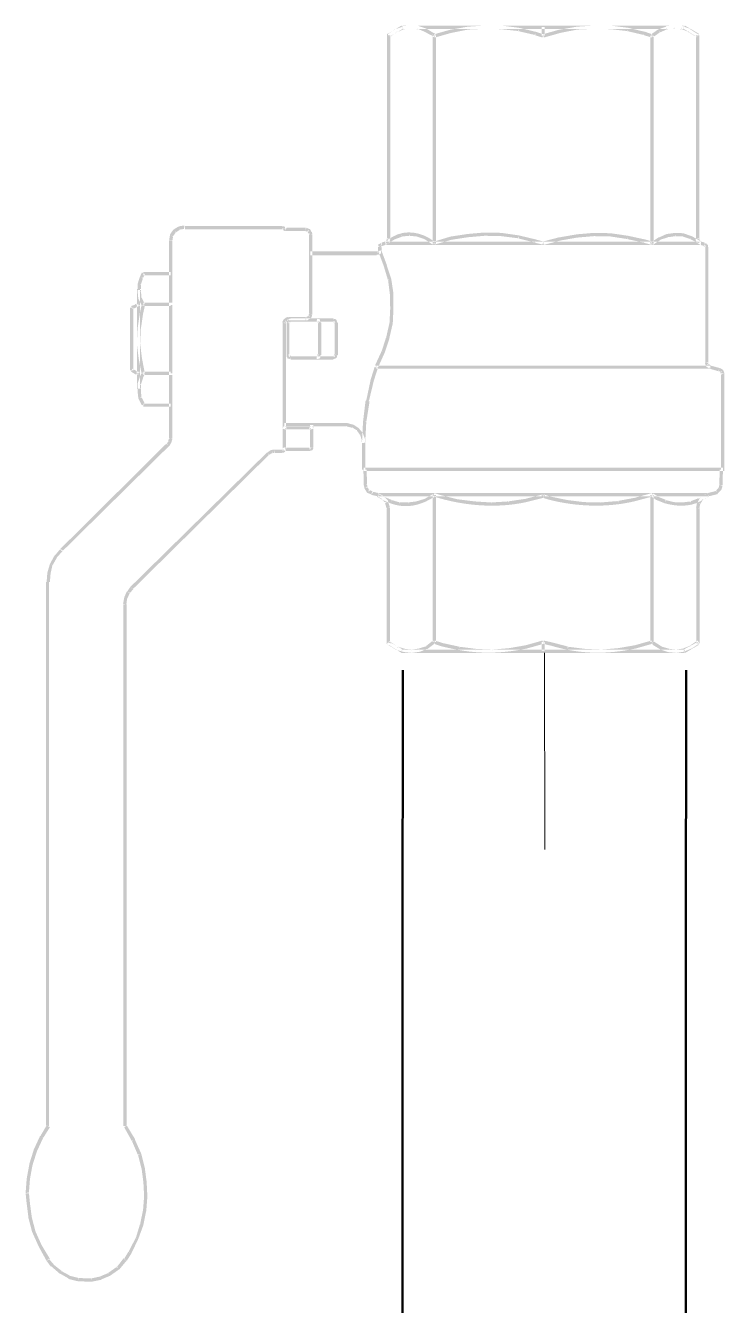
# Model space of a CAD drawing. Header units: millimetres. Extents: x -3929 to 624051, y 52832 to 514950.
# Drawn here: x 29198 to 29612, y 88922 to 89680 of the extents above; entities that cross this region are included whole.
import ezdxf

# ---------------------------------------------------------------- set-up
doc = ezdxf.new("R2010")
doc.units = ezdxf.units.MM
doc.linetypes.add('ACAD_ISO03W100', pattern=[30, 12, -18])
doc.layers.add('Отопление', color=30, linetype='Continuous')

msp = doc.modelspace()

# ---------------------------------------------------------------- hatches: boundary and pattern name
at = {"lineweight": 30}
h = msp.add_hatch(color=7, dxfattribs=at)
h.paths.add_polyline_path([(29609.769, 89473.696), (29609.769, 89431.237), (29611.699, 89431.237), (29611.699, 89473.696)])
h.paths.add_polyline_path([(29399.188, 89431.237), (29399.188, 89432.738), (29397.258, 89432.738), (29397.258, 89431.237), (29399.188, 89431.237), (29399.188, 89416.869), (29397.258, 89416.869), (29397.258, 89431.237)])
h.paths.add_polyline_path([(29504.264, 89308.362), (29504.264, 89310.292), (29450.868, 89310.292), (29450.868, 89308.362), (29504.264, 89308.362), (29504.264, 89310.292), (29558.088, 89310.292), (29558.088, 89308.362)])
h.paths.add_polyline_path([(29568.81, 89401.001), (29568.81, 89402.93), (29504.264, 89402.93), (29504.264, 89401.001), (29568.81, 89401.001), (29568.81, 89402.93), (29602.049, 89402.93), (29602.049, 89401.001)])
h.paths.add_polyline_path([(29609.983, 89416.011), (29609.983, 89417.941), (29504.264, 89417.941), (29504.264, 89416.011)])
h.paths.add_polyline_path([(29504.264, 89478.414), (29504.264, 89476.484), (29603.335, 89476.484), (29603.335, 89478.414), (29504.264, 89478.414), (29504.264, 89476.484), (29405.836, 89476.484), (29405.836, 89478.414)])
h.paths.add_polyline_path([(29568.81, 89551.752), (29568.81, 89549.822), (29597.76, 89549.822), (29597.76, 89551.752), (29568.81, 89551.752), (29568.81, 89549.822), (29504.264, 89549.822), (29504.264, 89551.752)])
h.paths.add_polyline_path([(29504.264, 89679.559), (29504.264, 89677.629), (29587.681, 89677.629), (29587.681, 89679.559), (29504.264, 89679.559), (29504.264, 89677.629), (29421.275, 89677.629), (29421.275, 89679.559)])
h.paths.add_polyline_path([(29569.883, 89314.795), (29569.883, 89401.858), (29567.953, 89401.858), (29567.953, 89314.795)])
h.paths.add_polyline_path([(29600.333, 89479.915), (29602.263, 89479.915), (29602.263, 89548.536), (29600.333, 89548.536)])
h.paths.add_polyline_path([(29594.972, 89673.555), (29594.972, 89553.253), (29596.902, 89553.253), (29596.902, 89673.555), (29594.972, 89673.555), (29594.972, 89673.769), (29596.902, 89673.769), (29596.902, 89673.555)])
h.paths.add_polyline_path([(29439.932, 89401.001), (29439.932, 89402.93), (29406.908, 89402.93), (29406.908, 89401.001), (29439.932, 89401.001), (29439.932, 89402.93), (29504.264, 89402.93), (29504.264, 89401.001)])
h.paths.add_polyline_path([(29505.336, 89401.001), (29505.336, 89401.858), (29503.62, 89401.858), (29503.62, 89401.001)])
h.paths.add_polyline_path([(29439.074, 89673.555), (29439.074, 89550.466), (29441.004, 89550.466), (29441.004, 89673.555)])
edge = h.paths.add_edge_path()
edge.add_line((29439.932, 89551.752), (29439.932, 89549.822))
edge.add_line((29439.932, 89549.822), (29504.264, 89549.822))
edge.add_line((29504.264, 89549.822), (29504.264, 89551.752))
edge.add_line((29504.264, 89551.752), (29439.932, 89551.752))
edge.add_line((29439.932, 89551.752), (29439.932, 89549.822))
edge.add_line((29439.932, 89549.822), (29410.982, 89549.822))
edge.add_line((29410.982, 89549.822), (29410.982, 89551.752))
edge.add_line((29410.982, 89551.752), (29439.932, 89551.752))
edge.add_line((29439.932, 89551.752), (29449.796, 89554.754))
edge = h.paths.add_edge_path()
edge.add_line((29413.77, 89314.795), (29413.77, 89394.138))
edge.add_line((29413.77, 89394.138), (29411.84, 89394.138))
edge.add_line((29411.84, 89394.138), (29411.84, 89314.795))
edge.add_line((29411.84, 89314.795), (29413.77, 89314.795))
edge.add_line((29413.77, 89314.795), (29413.77, 89314.152))
edge = h.paths.add_edge_path()
edge.add_line((29408.838, 89551.109), (29410.768, 89551.752))
h.paths.add_polyline_path([(29266.02, 89464.689), (29266.02, 89473.696), (29264.09, 89473.696), (29264.09, 89464.689), (29266.02, 89464.689), (29266.02, 89464.475), (29264.09, 89464.475), (29264.09, 89464.689)])
h.paths.add_polyline_path([(29284.033, 89453.967), (29284.033, 89455.897), (29267.95, 89455.897), (29267.95, 89453.967)])
h.paths.add_polyline_path([(29285.105, 89446.891), (29285.105, 89455.04), (29283.175, 89455.04), (29283.175, 89446.891), (29285.105, 89446.891), (29285.105, 89435.311), (29283.175, 89435.311), (29283.175, 89446.891)])
h.paths.add_polyline_path([(29212.196, 89028.303), (29212.196, 89350.393), (29210.266, 89350.393), (29210.266, 89028.303)])
h.paths.add_polyline_path([(29256.156, 89337.097), (29256.156, 89028.303), (29258.086, 89028.303), (29258.086, 89337.097)])
h.paths.add_polyline_path([(29350.295, 89431.451), (29350.295, 89428.663), (29352.225, 89428.663), (29352.225, 89431.451), (29350.295, 89431.451), (29350.295, 89440.672), (29352.225, 89440.672), (29352.225, 89442.602), (29366.593, 89442.602), (29366.593, 89440.672), (29352.225, 89440.672), (29352.225, 89431.451)])
edge = h.paths.add_edge_path()
edge.add_line((29283.175, 89430.808), (29219.915, 89368.406))
h.paths.add_polyline_path([(29260.016, 89512.724), (29260.016, 89475.626), (29261.946, 89475.626), (29261.946, 89512.724)])
edge = h.paths.add_edge_path()
edge.add_line((29342.361, 89425.661), (29261.731, 89346.104))
h.paths.add_polyline_path([(29345.363, 89428.663), (29345.363, 89426.733), (29350.081, 89426.733), (29350.081, 89428.663)])
h.paths.add_polyline_path([(29264.09, 89523.661), (29264.09, 89523.446), (29266.02, 89523.446), (29266.02, 89523.661)])
h.paths.add_polyline_path([(29283.175, 89541.245), (29283.175, 89533.096), (29285.105, 89533.096), (29285.105, 89541.245), (29283.175, 89541.245), (29285.105, 89541.245), (29285.105, 89552.396), (29283.175, 89552.396)])
h.paths.add_polyline_path([(29264.948, 89473.053), (29264.948, 89474.983), (29263.876, 89474.983), (29263.876, 89473.053)])
h.paths.add_polyline_path([(29263.876, 89515.083), (29263.876, 89513.153), (29264.948, 89513.153), (29264.948, 89515.083)])
edge = h.paths.add_edge_path()
edge.add_line((29261.517, 89476.484), (29264.519, 89474.768))
edge = h.paths.add_edge_path()
edge.add_line((29260.659, 89513.582), (29262.589, 89514.225))
h.paths.add_polyline_path([(29264.09, 89523.446), (29264.09, 89514.225), (29266.02, 89514.225), (29266.02, 89523.446)])
h.paths.add_polyline_path([(29351.368, 89444.318), (29351.368, 89442.388), (29387.608, 89442.388), (29387.608, 89444.318)])
h.paths.add_polyline_path([(29366.593, 89427.806), (29366.593, 89429.736), (29352.225, 89429.736), (29352.225, 89427.806)])
h.paths.add_polyline_path([(29267.95, 89531.809), (29284.033, 89531.809), (29284.033, 89533.739), (29267.95, 89533.739)])
h.paths.add_polyline_path([(29366.593, 89442.388), (29366.593, 89429.736), (29368.523, 89429.736), (29368.523, 89442.388), (29366.593, 89442.388), (29366.593, 89443.245), (29368.523, 89443.245), (29368.523, 89442.388)])
h.paths.add_polyline_path([(29364.02, 89505.219), (29364.02, 89507.149), (29353.941, 89507.149), (29353.941, 89505.219)])
h.paths.add_polyline_path([(29352.225, 89440.672), (29352.225, 89443.245), (29350.295, 89443.245), (29350.295, 89440.672)])
h.paths.add_polyline_path([(29350.295, 89503.718), (29350.295, 89443.245), (29352.225, 89443.245), (29352.225, 89503.718)])
h.paths.add_polyline_path([(29421.919, 89310.292), (29421.919, 89308.362), (29450.868, 89308.362), (29450.868, 89310.292)])
h.paths.add_polyline_path([(29439.074, 89401.858), (29439.074, 89314.795), (29441.004, 89314.795), (29441.004, 89401.858)])
edge = h.paths.add_edge_path()
edge.add_line((29398.33, 89407.648), (29398.116, 89416.869))
h.paths.add_polyline_path([(29595.187, 89394.138), (29595.187, 89314.795), (29597.117, 89314.795), (29597.117, 89394.138)])
edge = h.paths.add_edge_path()
edge.add_line((29596.473, 89313.08), (29588.539, 89308.362))
h.paths.add_polyline_path([(29595.187, 89314.795), (29595.187, 89313.938), (29597.117, 89313.938), (29597.117, 89314.795)])
h.paths.add_polyline_path([(29505.336, 89309.649), (29505.336, 89314.795), (29503.62, 89314.795), (29503.62, 89309.649)])
h.paths.add_polyline_path([(29503.62, 89678.701), (29503.62, 89673.555), (29505.336, 89673.555), (29505.336, 89678.701)])
h.paths.add_polyline_path([(29569.883, 89550.466), (29569.883, 89673.555), (29567.953, 89673.555), (29567.953, 89550.466)])
h.paths.add_polyline_path([(29412.054, 89673.555), (29412.054, 89553.253), (29413.984, 89553.253), (29413.984, 89673.555)])
h.paths.add_polyline_path([(29398.973, 89417.941), (29398.973, 89416.011), (29504.264, 89416.011), (29504.264, 89417.941), (29398.973, 89417.941), (29398.973, 89416.011), (29398.33, 89416.011), (29398.33, 89417.941)])
edge = h.paths.add_edge_path()
edge.add_line((29599.904, 89549.179), (29597.331, 89549.822))
edge = h.paths.add_edge_path()
edge.add_line((29588.324, 89679.559), (29596.473, 89674.841))
h.paths.add_polyline_path([(29406.05, 89543.604), (29406.05, 89545.962), (29366.807, 89545.962), (29366.807, 89543.604)])
h.paths.add_polyline_path([(29285.105, 89514.225), (29285.105, 89533.096), (29283.175, 89533.096), (29283.175, 89514.225)])
h.paths.add_polyline_path([(29266.02, 89473.696), (29266.02, 89514.225), (29264.09, 89514.225), (29264.09, 89473.696)])
edge = h.paths.add_edge_path()
edge.add_line((29267.95, 89515.512), (29285.105, 89515.512))
h.paths.add_polyline_path([(29285.105, 89455.04), (29285.105, 89473.696), (29283.175, 89473.696), (29283.175, 89455.04)])
h.paths.add_polyline_path([(29352.011, 89559.901), (29352.011, 89557.971), (29364.02, 89557.971), (29364.02, 89559.901)])
h.paths.add_polyline_path([(29350.081, 89559.043), (29350.081, 89560.973), (29292.611, 89560.973), (29292.611, 89559.043)])
h.paths.add_polyline_path([(29354.37, 89484.632), (29354.37, 89503.718), (29352.654, 89503.718), (29352.654, 89484.632)])
h.paths.add_polyline_path([(29355.013, 89483.775), (29355.013, 89481.845), (29373.455, 89481.845), (29373.455, 89483.775)])
h.paths.add_polyline_path([(29381.175, 89503.718), (29381.175, 89484.632), (29383.105, 89484.632), (29383.105, 89503.718)])
h.paths.add_polyline_path([(29373.455, 89504.361), (29373.455, 89506.291), (29355.013, 89506.291), (29355.013, 89504.361), (29373.455, 89504.361), (29373.455, 89506.291), (29374.742, 89506.291), (29374.742, 89504.361), (29380.317, 89504.361), (29380.317, 89506.291), (29374.742, 89506.291), (29374.742, 89504.361)])
h.paths.add_polyline_path([(29380.317, 89481.845), (29380.317, 89483.775), (29373.455, 89483.775), (29373.455, 89481.845)])
h.paths.add_polyline_path([(29373.241, 89484.632), (29373.241, 89503.718), (29371.311, 89503.718), (29371.311, 89484.632)])
h.paths.add_polyline_path([(29406.693, 89548.536), (29406.693, 89546.391), (29408.838, 89546.391), (29408.838, 89548.536)])
h.paths.add_polyline_path([(29367.88, 89508.864), (29367.88, 89556.041), (29365.95, 89556.041), (29365.95, 89508.864)])
edge = h.paths.add_edge_path()
edge.add_line((29608.696, 89407.648), (29608.911, 89416.869))
edge = h.paths.add_edge_path()
edge.add_line((29603.335, 89478.414), (29608.911, 89476.913))
edge = h.paths.add_edge_path()
edge.add_line((29421.704, 89677.843), (29413.555, 89672.911))
edge = h.paths.add_edge_path()
edge.add_line((29605.909, 89401.858), (29602.263, 89401.001))
h.paths.add_polyline_path([(29588.11, 89308.362), (29588.11, 89310.292), (29558.088, 89310.292), (29558.088, 89308.362)])
edge = h.paths.add_edge_path()
edge.add_line((29609.983, 89417.941), (29610.841, 89417.941))
edge = h.paths.add_edge_path()
edge.add_line((29210.695, 88948.531), (29205.977, 88957.108))
edge = h.paths.add_edge_path()
edge.add_line((29257.871, 88948.531), (29253.797, 88943.599))
edge = h.paths.add_edge_path()
edge.add_line((29258.086, 89028.732), (29263.018, 89020.583))
edge = h.paths.add_edge_path()
edge.add_line((29198.257, 88988.631), (29198.9, 88997.209))
h.paths.add_polyline_path([(29264.519, 89523.661), (29264.519, 89523.017), (29266.449, 89523.017), (29266.449, 89523.661)])
h.paths.add_polyline_path([(29264.519, 89464.689), (29264.519, 89464.475), (29266.449, 89464.475), (29266.449, 89464.689)])
edge = h.paths.add_edge_path()
edge.add_line((29504.693, 89400.143), (29504.049, 89402.073))
edge.add_line((29504.049, 89402.073), (29493.971, 89399.499))
edge.add_line((29493.971, 89399.499), (29494.185, 89398.427))
edge.add_line((29494.185, 89398.427), (29493.971, 89399.499))
edge.add_line((29493.971, 89399.499), (29483.677, 89397.998))
edge.add_line((29483.677, 89397.998), (29484.106, 89397.141))
edge.add_line((29484.106, 89397.141), (29484.106, 89397.998))
edge.add_line((29484.106, 89397.998), (29473.599, 89397.355))
edge.add_line((29473.599, 89397.355), (29473.813, 89396.497))
edge.add_line((29473.813, 89396.497), (29473.813, 89397.355))
edge.add_line((29473.813, 89397.355), (29463.734, 89397.998))
edge.add_line((29463.734, 89397.998), (29463.52, 89397.141))
edge.add_line((29463.52, 89397.141), (29463.734, 89397.998))
edge.add_line((29463.734, 89397.998), (29453.656, 89399.285))
edge.add_line((29453.656, 89399.285), (29453.227, 89398.213))
edge.add_line((29453.227, 89398.213), (29453.656, 89399.285))
edge.add_line((29453.656, 89399.285), (29443.363, 89401.858))
edge.add_line((29443.363, 89401.858), (29443.148, 89400.786))
edge.add_line((29443.148, 89400.786), (29443.363, 89401.858))
edge.add_line((29443.363, 89401.858), (29440.146, 89402.93))
edge.add_line((29440.146, 89402.93), (29439.503, 89401.001))
edge.add_line((29439.503, 89401.001), (29442.934, 89399.928))
edge.add_spline(control_points=[(29442.934, 89399.928), (29459.231, 89395.211), (29477.888, 89393.924), (29494.399, 89397.569)], knot_values=[0, 0, 0, 0, 1, 1, 1, 1], degree=3, periodic=0)
edge.add_line((29494.399, 89397.569), (29504.693, 89400.143))
edge = h.paths.add_edge_path()
edge.add_line((29569.454, 89401.001), (29568.81, 89402.93))
edge.add_line((29568.81, 89402.93), (29558.732, 89400.143))
edge.add_line((29558.732, 89400.143), (29558.946, 89399.071))
edge.add_line((29558.946, 89399.071), (29558.732, 89400.143))
edge.add_line((29558.732, 89400.143), (29548.439, 89398.213))
edge.add_line((29548.439, 89398.213), (29548.867, 89397.355))
edge.add_line((29548.867, 89397.355), (29548.867, 89398.213))
edge.add_line((29548.867, 89398.213), (29538.36, 89397.355))
edge.add_line((29538.36, 89397.355), (29538.574, 89396.497))
edge.add_line((29538.574, 89396.497), (29538.574, 89397.355))
edge.add_line((29538.574, 89397.355), (29528.496, 89397.569))
edge.add_line((29528.496, 89397.569), (29528.281, 89396.926))
edge.add_line((29528.281, 89396.926), (29528.496, 89397.569))
edge.add_line((29528.496, 89397.569), (29518.417, 89398.856))
edge.add_line((29518.417, 89398.856), (29517.988, 89397.569))
edge.add_line((29517.988, 89397.569), (29518.417, 89398.856))
edge.add_line((29518.417, 89398.856), (29508.124, 89401.001))
edge.add_line((29508.124, 89401.001), (29507.909, 89400.143))
edge.add_line((29507.909, 89400.143), (29508.124, 89401.001))
edge.add_line((29508.124, 89401.001), (29504.907, 89402.073))
edge.add_line((29504.907, 89402.073), (29504.264, 89400.143))
edge.add_line((29504.264, 89400.143), (29507.695, 89399.071))
edge.add_spline(control_points=[(29507.695, 89399.071), (29524.207, 89394.782), (29542.649, 89394.138), (29559.161, 89398.213)], knot_values=[0, 0, 0, 0, 1, 1, 1, 1], degree=3, periodic=0)
edge.add_line((29559.161, 89398.213), (29569.454, 89401.001))
edge = h.paths.add_edge_path()
edge.add_line((29602.692, 89401.001), (29601.405, 89402.716))
edge.add_line((29601.405, 89402.716), (29596.473, 89399.499))
edge.add_line((29596.473, 89399.499), (29596.902, 89398.856))
edge.add_line((29596.902, 89398.856), (29596.473, 89399.928))
edge.add_line((29596.473, 89399.928), (29591.541, 89397.998))
edge.add_line((29591.541, 89397.998), (29591.97, 89397.141))
edge.add_line((29591.97, 89397.141), (29591.97, 89397.998))
edge.add_line((29591.97, 89397.998), (29586.609, 89397.355))
edge.add_line((29586.609, 89397.355), (29586.609, 89396.497))
edge.add_line((29586.609, 89396.497), (29586.609, 89397.355))
edge.add_line((29586.609, 89397.355), (29581.677, 89397.569))
edge.add_line((29581.677, 89397.569), (29581.677, 89396.926))
edge.add_line((29581.677, 89396.926), (29581.677, 89397.569))
edge.add_line((29581.677, 89397.569), (29576.745, 89398.856))
edge.add_line((29576.745, 89398.856), (29576.53, 89397.569))
edge.add_line((29576.53, 89397.569), (29577.174, 89398.856))
edge.add_line((29577.174, 89398.856), (29571.813, 89401.001))
edge.add_line((29571.813, 89401.001), (29571.598, 89400.143))
edge.add_line((29571.598, 89400.143), (29572.241, 89401.001))
edge.add_line((29572.241, 89401.001), (29569.454, 89402.716))
edge.add_line((29569.454, 89402.716), (29568.382, 89401.001))
edge.add_line((29568.382, 89401.001), (29570.74, 89399.285))
edge.add_line((29570.74, 89399.285), (29570.955, 89399.285))
edge.add_line((29570.955, 89399.285), (29570.955, 89399.071))
edge.add_line((29570.955, 89399.071), (29576.316, 89396.926))
edge.add_spline(control_points=[(29576.316, 89396.926), (29583.178, 89394.996), (29590.898, 89394.567), (29597.331, 89397.998)], knot_values=[0, 0, 0, 0, 1, 1, 1, 1], degree=3, periodic=0)
edge.add_line((29597.331, 89397.998), (29602.692, 89401.001))
edge = h.paths.add_edge_path()
edge.add_line((29440.36, 89400.786), (29439.288, 89402.287))
edge.add_line((29439.288, 89402.287), (29434.356, 89399.499))
edge.add_line((29434.356, 89399.499), (29434.999, 89398.856))
edge.add_line((29434.999, 89398.856), (29434.356, 89399.499))
edge.add_line((29434.356, 89399.499), (29429.424, 89397.998))
edge.add_line((29429.424, 89397.998), (29429.638, 89397.141))
edge.add_line((29429.638, 89397.141), (29429.424, 89397.998))
edge.add_line((29429.424, 89397.998), (29424.492, 89397.355))
edge.add_line((29424.492, 89397.355), (29424.492, 89396.283))
edge.add_line((29424.492, 89396.283), (29424.706, 89397.355))
edge.add_line((29424.706, 89397.355), (29419.56, 89397.355))
edge.add_line((29419.56, 89397.355), (29419.56, 89396.497))
edge.add_line((29419.56, 89396.497), (29419.774, 89397.355))
edge.add_line((29419.774, 89397.355), (29414.628, 89398.856))
edge.add_line((29414.628, 89398.856), (29414.413, 89397.569))
edge.add_line((29414.413, 89397.569), (29414.842, 89398.856))
edge.add_line((29414.842, 89398.856), (29409.695, 89401.001))
edge.add_line((29409.695, 89401.001), (29409.267, 89400.143))
edge.add_line((29409.267, 89400.143), (29409.695, 89401.001))
edge.add_line((29409.695, 89401.001), (29407.122, 89402.287))
edge.add_line((29407.122, 89402.287), (29406.05, 89400.786))
edge.add_line((29406.05, 89400.786), (29408.838, 89399.285))
edge.add_line((29408.838, 89399.285), (29408.838, 89399.071))
edge.add_line((29408.838, 89399.071), (29413.984, 89396.926))
edge.add_spline(control_points=[(29413.984, 89396.926), (29421.275, 89394.138), (29428.137, 89394.782), (29435.214, 89397.998)], knot_values=[0, 0, 0, 0, 1, 1, 1, 1], degree=3, periodic=0)
edge.add_line((29435.214, 89397.998), (29440.36, 89400.786))
edge = h.paths.add_edge_path()
edge.add_line((29440.36, 89313.938), (29436.072, 89310.721))
edge = h.paths.add_edge_path()
edge.add_line((29596.902, 89313.938), (29592.399, 89310.935))
edge = h.paths.add_edge_path()
edge.add_line((29569.025, 89313.723), (29568.596, 89315.653))
edge.add_line((29568.596, 89315.653), (29558.732, 89312.865))
edge.add_line((29558.732, 89312.865), (29558.946, 89312.008))
edge.add_line((29558.946, 89312.008), (29558.732, 89312.865))
edge.add_line((29558.732, 89312.865), (29548.867, 89311.15))
edge.add_line((29548.867, 89311.15), (29549.082, 89310.078))
edge.add_line((29549.082, 89310.078), (29548.867, 89311.15))
edge.add_line((29548.867, 89311.15), (29539.003, 89310.292))
edge.add_line((29539.003, 89310.292), (29539.003, 89309.649))
edge.add_line((29539.003, 89309.649), (29539.218, 89310.292))
edge.add_line((29539.218, 89310.292), (29529.139, 89310.721))
edge.add_line((29529.139, 89310.721), (29529.139, 89309.863))
edge.add_line((29529.139, 89309.863), (29529.353, 89310.721))
edge.add_line((29529.353, 89310.721), (29519.06, 89312.008))
edge.add_line((29519.06, 89312.008), (29519.06, 89310.935))
edge.add_line((29519.06, 89310.935), (29519.489, 89312.008))
edge.add_line((29519.489, 89312.008), (29509.625, 89314.581))
edge.add_line((29509.625, 89314.581), (29509.196, 89313.509))
edge.add_line((29509.196, 89313.509), (29509.625, 89314.581))
edge.add_line((29509.625, 89314.581), (29504.907, 89315.653))
edge.add_line((29504.907, 89315.653), (29504.264, 89313.723))
edge.add_line((29504.264, 89313.723), (29508.981, 89312.651))
edge.add_spline(control_points=[(29508.981, 89312.651), (29526.137, 89307.504), (29541.791, 89307.29), (29559.161, 89310.935)], knot_values=[0, 0, 0, 0, 1, 1, 1, 1], degree=3, periodic=0)
edge.add_line((29559.161, 89310.935), (29569.025, 89313.723))
edge = h.paths.add_edge_path()
edge.add_line((29410.982, 89551.967), (29412.054, 89550.251))
edge.add_line((29412.054, 89550.251), (29416.558, 89553.039))
edge.add_line((29416.558, 89553.039), (29416.129, 89553.897))
edge.add_line((29416.129, 89553.897), (29416.558, 89553.039))
edge.add_line((29416.558, 89553.039), (29421.275, 89554.754))
edge.add_line((29421.275, 89554.754), (29420.632, 89555.398))
edge.add_line((29420.632, 89555.398), (29420.846, 89554.754))
edge.add_line((29420.846, 89554.754), (29425.564, 89555.183))
edge.add_line((29425.564, 89555.183), (29425.35, 89556.041))
edge.add_line((29425.35, 89556.041), (29425.35, 89555.183))
edge.add_line((29425.35, 89555.183), (29429.638, 89554.754))
edge.add_line((29429.638, 89554.754), (29429.853, 89555.398))
edge.add_line((29429.853, 89555.398), (29429.638, 89554.754))
edge.add_line((29429.638, 89554.754), (29434.142, 89553.253))
edge.add_line((29434.142, 89553.253), (29434.571, 89554.111))
edge.add_line((29434.571, 89554.111), (29434.142, 89553.253))
edge.add_line((29434.142, 89553.253), (29438.43, 89550.466))
edge.add_line((29438.43, 89550.466), (29439.074, 89551.323))
edge.add_line((29439.074, 89551.323), (29438.43, 89550.466))
edge.add_line((29438.43, 89550.466), (29439.288, 89550.037))
edge.add_line((29439.288, 89550.037), (29440.36, 89551.752))
edge.add_line((29440.36, 89551.752), (29439.503, 89552.181))
edge.add_spline(control_points=[(29439.503, 89552.181), (29432.641, 89557.328), (29423.205, 89559.043), (29415.7, 89554.754)], knot_values=[0, 0, 0, 0, 1, 1, 1, 1], degree=3, periodic=0)
edge.add_line((29415.7, 89554.754), (29410.982, 89551.967))
edge = h.paths.add_edge_path()
edge.add_line((29568.382, 89551.323), (29572.885, 89554.326))
edge = h.paths.add_edge_path()
edge.add_line((29403.262, 89403.788), (29407.122, 89402.93))
edge = h.paths.add_edge_path()
edge.add_line((29504.264, 89551.752), (29514.128, 89554.326))
edge = h.paths.add_edge_path()
edge.add_line((29439.932, 89674.412), (29449.796, 89677.2))
edge = h.paths.add_edge_path()
edge.add_line((29504.264, 89674.412), (29514.128, 89677.2))
edge = h.paths.add_edge_path()
edge.add_line((29412.483, 89674.412), (29416.772, 89677.415))
edge = h.paths.add_edge_path()
edge.add_line((29568.382, 89674.412), (29572.67, 89677.415))
edge = h.paths.add_edge_path()
edge.add_line((29504.693, 89313.723), (29504.049, 89315.653))
edge.add_line((29504.049, 89315.653), (29494.185, 89312.865))
edge.add_line((29494.185, 89312.865), (29494.399, 89312.008))
edge.add_line((29494.399, 89312.008), (29494.185, 89312.865))
edge.add_line((29494.185, 89312.865), (29484.321, 89311.15))
edge.add_line((29484.321, 89311.15), (29484.535, 89310.078))
edge.add_line((29484.535, 89310.078), (29484.321, 89311.15))
edge.add_line((29484.321, 89311.15), (29474.457, 89310.292))
edge.add_line((29474.457, 89310.292), (29474.457, 89309.649))
edge.add_line((29474.457, 89309.649), (29474.671, 89310.292))
edge.add_line((29474.671, 89310.292), (29464.592, 89310.721))
edge.add_line((29464.592, 89310.721), (29464.592, 89309.649))
edge.add_line((29464.592, 89309.649), (29464.807, 89310.721))
edge.add_line((29464.807, 89310.721), (29454.728, 89312.008))
edge.add_line((29454.728, 89312.008), (29454.728, 89310.935))
edge.add_line((29454.728, 89310.935), (29454.942, 89312.008))
edge.add_line((29454.942, 89312.008), (29445.078, 89314.152))
edge.add_line((29445.078, 89314.152), (29444.864, 89313.08))
edge.add_line((29444.864, 89313.08), (29445.078, 89314.152))
edge.add_line((29445.078, 89314.152), (29440.36, 89315.653))
edge.add_line((29440.36, 89315.653), (29439.932, 89313.723))
edge.add_line((29439.932, 89313.723), (29444.435, 89312.222))
edge.add_spline(control_points=[(29444.435, 89312.222), (29462.448, 89307.719), (29476.601, 89307.29), (29494.828, 89310.935)], knot_values=[0, 0, 0, 0, 1, 1, 1, 1], degree=3, periodic=0)
edge.add_line((29494.828, 89310.935), (29504.693, 89313.723))
edge = h.paths.add_edge_path()
edge.add_line((29267.092, 89454.825), (29264.948, 89458.899))
edge = h.paths.add_edge_path()
edge.add_line((29267.092, 89513.796), (29264.948, 89517.871))
edge = h.paths.add_edge_path()
edge.add_line((29266.878, 89473.696), (29265.162, 89482.488))
edge = h.paths.add_edge_path()
edge.add_line((29408.623, 89546.82), (29411.84, 89538.243))
edge = h.paths.add_edge_path()
edge.add_line((29397.258, 89432.738), (29397.901, 89445.175))
edge = h.paths.add_edge_path()
edge.add_line((29594.972, 89394.138), (29595.401, 89396.926))
edge = h.paths.add_edge_path()
edge.add_line((29610.626, 89407.219), (29609.983, 89405.075))
edge = h.paths.add_edge_path()
edge.add_line((29609.125, 89476.913), (29610.841, 89475.84))
edge = h.paths.add_edge_path()
edge.add_line((29602.692, 89476.698), (29600.976, 89477.77))
edge = h.paths.add_edge_path()
edge.add_line((29596.044, 89550.466), (29595.187, 89552.181))
edge = h.paths.add_edge_path()
edge.add_line((29600.762, 89550.895), (29601.405, 89550.037))
edge = h.paths.add_edge_path()
edge.add_line((29407.122, 89402.716), (29409.91, 89401.215))
edge = h.paths.add_edge_path()
edge.add_line((29403.048, 89402.073), (29400.689, 89402.93))
edge = h.paths.add_edge_path()
edge.add_line((29412.054, 89550.251), (29411.625, 89550.037))
edge = h.paths.add_edge_path()
edge.add_line((29406.908, 89548.965), (29406.908, 89549.822))
edge = h.paths.add_edge_path()
edge.add_line((29387.608, 89444.318), (29388.68, 89444.318))
edge = h.paths.add_edge_path()
edge.add_line((29352.011, 89427.806), (29351.153, 89428.234))
edge = h.paths.add_edge_path()
edge.add_line((29368.523, 89429.521), (29368.094, 89428.663))
edge = h.paths.add_edge_path()
edge.add_line((29283.175, 89552.396), (29283.604, 89555.183))
edge = h.paths.add_edge_path()
edge.add_line((29352.011, 89428.449), (29351.796, 89427.591))
edge = h.paths.add_edge_path()
edge.add_line((29255.941, 89337.312), (29256.585, 89340.957))
edge = h.paths.add_edge_path()
edge.add_line((29210.695, 89350.393), (29211.123, 89355.754))
edge = h.paths.add_edge_path()
edge.add_line((29285.105, 89435.097), (29284.462, 89432.738))
edge = h.paths.add_edge_path()
edge.add_line((29341.289, 89426.948), (29343.433, 89428.449))
edge = h.paths.add_edge_path()
edge.add_line((29408.623, 89546.177), (29408.623, 89545.105))
edge = h.paths.add_edge_path()
edge.add_line((29265.806, 89513.796), (29265.591, 89513.582))
edge = h.paths.add_edge_path()
edge.add_line((29265.591, 89474.768), (29265.806, 89474.554))
edge = h.paths.add_edge_path()
edge.add_line((29350.295, 89441.101), (29350.724, 89441.959))
edge = h.paths.add_edge_path()
edge.add_line((29366.807, 89442.602), (29367.451, 89442.388))
edge = h.paths.add_edge_path()
edge.add_line((29413.984, 89553.039), (29413.555, 89551.752))
edge = h.paths.add_edge_path()
edge.add_line((29597.331, 89550.037), (29596.473, 89550.251))
edge = h.paths.add_edge_path()
edge.add_line((29367.88, 89508.65), (29367.451, 89506.934))
edge = h.paths.add_edge_path()
edge.add_line((29350.081, 89503.932), (29350.724, 89505.219))
edge = h.paths.add_edge_path()
edge.add_line((29364.448, 89559.901), (29365.95, 89559.258))
edge = h.paths.add_edge_path()
edge.add_line((29350.295, 89560.759), (29351.153, 89560.759))
edge = h.paths.add_edge_path()
edge.add_line((29351.796, 89557.971), (29351.153, 89558.186))
edge = h.paths.add_edge_path()
edge.add_line((29352.654, 89503.932), (29352.869, 89504.79))
edge = h.paths.add_edge_path()
edge.add_line((29354.799, 89482.274), (29353.726, 89482.488))
edge = h.paths.add_edge_path()
edge.add_line((29382.676, 89484.418), (29382.461, 89483.346))
edge = h.paths.add_edge_path()
edge.add_line((29380.532, 89506.076), (29381.389, 89505.862))
edge = h.paths.add_edge_path()
edge.add_line((29372.812, 89484.418), (29372.597, 89483.346))
h.paths.add_polyline_path([(29605.909, 89401.858), (29605.265, 89403.788), (29601.834, 89402.93), (29602.263, 89401.001)])
h.paths.add_polyline_path([(29608.696, 89407.648), (29610.626, 89407.648), (29610.841, 89416.869), (29608.911, 89416.869)])
h.paths.add_polyline_path([(29603.335, 89478.414), (29603.121, 89476.484), (29608.267, 89474.983), (29608.911, 89476.913)])
h.paths.add_polyline_path([(29599.904, 89549.179), (29600.119, 89551.109), (29597.974, 89551.752), (29597.331, 89549.822)])
h.paths.add_polyline_path([(29403.262, 89403.788), (29402.833, 89401.858), (29406.693, 89401.001), (29407.122, 89402.93)])
h.paths.add_polyline_path([(29398.33, 89407.648), (29400.26, 89407.648), (29400.046, 89416.869), (29398.116, 89416.869)])
h.paths.add_polyline_path([(29408.838, 89551.109), (29409.267, 89549.179), (29411.197, 89549.822), (29410.768, 89551.752)])
h.paths.add_polyline_path([(29283.175, 89430.808), (29281.674, 89432.309), (29218.629, 89369.692), (29219.915, 89368.406)])
h.paths.add_polyline_path([(29342.361, 89425.661), (29341.074, 89426.948), (29260.23, 89347.39), (29261.731, 89346.104)])
h.paths.add_polyline_path([(29261.517, 89476.484), (29260.659, 89474.768), (29263.447, 89473.053), (29264.519, 89474.768)])
h.paths.add_polyline_path([(29260.659, 89513.582), (29261.731, 89511.866), (29263.447, 89512.724), (29262.804, 89513.582), (29263.447, 89512.724), (29264.519, 89513.153), (29263.447, 89514.869), (29262.589, 89514.225)])
h.paths.add_polyline_path([(29413.77, 89314.795), (29411.84, 89314.795), (29411.84, 89313.723), (29412.483, 89313.509), (29420.632, 89308.362), (29421.919, 89308.362), (29421.919, 89310.292), (29420.846, 89310.292), (29420.846, 89309.649), (29421.49, 89310.292), (29413.126, 89315.01), (29412.912, 89314.152), (29413.77, 89314.152)])
h.paths.add_polyline_path([(29596.473, 89313.08), (29595.83, 89314.795), (29587.467, 89310.292), (29588.539, 89308.362)])
h.paths.add_polyline_path([(29421.704, 89677.843), (29420.632, 89679.559), (29412.698, 89674.841), (29412.054, 89674.627), (29412.054, 89673.555), (29413.984, 89673.555), (29413.984, 89673.769), (29413.126, 89673.769), (29413.555, 89672.911)])
h.paths.add_polyline_path([(29588.324, 89679.559), (29587.252, 89677.843), (29595.401, 89672.911), (29596.473, 89674.841)])
h.paths.add_polyline_path([(29267.95, 89515.512), (29267.95, 89513.582), (29284.033, 89513.582), (29284.033, 89514.225), (29283.175, 89514.225), (29283.175, 89473.696), (29284.033, 89473.696), (29284.033, 89474.768), (29267.95, 89474.768), (29267.95, 89472.838), (29285.105, 89472.838), (29285.105, 89515.512)])
h.paths.add_polyline_path([(29609.983, 89417.941), (29609.983, 89416.011), (29611.699, 89416.011), (29611.699, 89431.237), (29609.769, 89431.237), (29609.769, 89416.869), (29610.841, 89416.869), (29610.841, 89417.941)])
h.paths.add_polyline_path([(29210.695, 88948.531), (29212.624, 88949.817), (29207.692, 88957.966), (29206.835, 88957.752), (29207.692, 88957.966), (29204.047, 88966.115), (29203.189, 88965.9), (29204.047, 88966.115), (29201.902, 88974.478), (29201.045, 88974.049), (29201.902, 88974.478), (29200.83, 88982.627), (29199.972, 88982.412), (29200.83, 88982.627), (29200.187, 88989.06), (29198.257, 88988.631), (29198.9, 88982.412), (29199.972, 88974.049), (29199.972, 88973.835), (29202.117, 88965.686), (29202.331, 88965.686), (29202.331, 88965.257), (29205.977, 88957.108)])
h.paths.add_polyline_path([(29257.871, 88948.531), (29256.156, 88950.032), (29252.082, 88944.671), (29252.939, 88944.242), (29252.296, 88945.1), (29247.149, 88941.454), (29247.793, 88940.596), (29247.364, 88941.454), (29242.217, 88939.31), (29242.861, 88938.452), (29242.432, 88939.31), (29237.285, 88938.238), (29237.5, 88937.165), (29237.5, 88938.238), (29234.283, 88938.238), (29234.283, 88937.165), (29234.283, 88938.238), (29229.351, 88938.452), (29229.351, 88937.38), (29229.565, 88938.452), (29224.419, 88939.739), (29223.99, 88939.095), (29224.633, 88939.739), (29219.487, 88942.526), (29218.843, 88941.669), (29219.701, 88942.526), (29214.554, 88946.601), (29213.911, 88945.957), (29214.769, 88946.601), (29211.981, 88949.817), (29210.695, 88948.531), (29213.053, 88945.314), (29213.482, 88945.314), (29218.414, 88941.025), (29218.629, 88941.025), (29223.561, 88938.238), (29223.775, 88937.809), (29229.136, 88936.522), (29234.283, 88936.308), (29237.714, 88936.308), (29243.075, 88937.38), (29243.075, 88937.594), (29248.222, 88939.739), (29253.368, 88943.384), (29253.797, 88943.599)])
h.paths.add_polyline_path([(29258.086, 89028.732), (29256.585, 89027.659), (29261.088, 89019.511), (29262.16, 89019.94), (29261.088, 89019.725), (29264.734, 89011.147), (29265.806, 89011.791), (29264.734, 89011.576), (29266.878, 89002.999), (29267.95, 89003.213), (29266.878, 89003.213), (29267.95, 88995.064), (29269.022, 88995.064), (29267.95, 88995.064), (29268.379, 88986.701), (29269.451, 88986.701), (29268.379, 88986.701), (29267.736, 88978.552), (29268.808, 88978.552), (29267.736, 88978.552), (29266.02, 88970.404), (29266.878, 88969.975), (29266.02, 88970.618), (29263.447, 88962.041), (29264.09, 88961.826), (29263.447, 88962.255), (29259.158, 88953.892), (29260.016, 88953.463), (29259.158, 88954.106), (29256.585, 88949.817), (29258.086, 88948.531), (29260.874, 88953.034), (29264.948, 88961.612), (29267.95, 88969.76), (29267.95, 88969.975), (29269.666, 88978.338), (29270.309, 88986.701), (29269.88, 88995.064), (29269.88, 88995.279), (29268.808, 89003.428), (29266.664, 89012.005), (29263.018, 89020.154), (29263.018, 89020.583)])
h.paths.add_polyline_path([(29198.257, 88988.631), (29200.187, 88988.631), (29200.83, 88996.994), (29199.972, 88997.209), (29200.83, 88996.994), (29202.331, 89005.143), (29201.259, 89005.358), (29202.331, 89005.143), (29204.905, 89013.292), (29204.047, 89013.721), (29204.905, 89013.292), (29208.765, 89021.655), (29207.907, 89021.869), (29208.765, 89021.441), (29212.624, 89027.659), (29210.695, 89028.732), (29207.049, 89022.513), (29206.835, 89022.513), (29202.975, 89014.15), (29202.975, 89013.935), (29200.401, 89005.786), (29200.401, 89005.358), (29198.9, 88997.209)])
h.paths.add_polyline_path([(29440.36, 89313.938), (29439.288, 89315.653), (29434.999, 89312.222), (29435.428, 89311.579), (29435.214, 89312.222), (29430.711, 89310.935), (29431.139, 89309.863), (29431.139, 89310.935), (29426.636, 89310.292), (29426.851, 89309.649), (29426.851, 89310.292), (29422.562, 89310.721), (29422.562, 89309.863), (29422.776, 89310.721), (29418.487, 89312.008), (29418.059, 89310.935), (29418.702, 89311.793), (29414.413, 89314.581), (29413.77, 89313.723), (29414.628, 89314.581), (29413.555, 89315.224), (29412.054, 89313.938), (29413.126, 89313.08), (29413.126, 89312.865), (29417.63, 89310.078), (29417.844, 89310.078), (29422.347, 89308.791), (29422.562, 89308.791), (29426.636, 89308.362), (29426.851, 89308.362), (29431.354, 89309.005), (29431.568, 89309.005), (29435.643, 89310.721), (29436.072, 89310.721)])
h.paths.add_polyline_path([(29596.902, 89313.938), (29595.83, 89315.653), (29591.327, 89312.651), (29591.97, 89311.793), (29591.541, 89312.651), (29587.252, 89310.935), (29587.467, 89309.863), (29587.467, 89310.935), (29583.178, 89310.292), (29583.178, 89309.649), (29583.178, 89310.292), (29579.104, 89310.721), (29578.675, 89309.863), (29579.318, 89310.721), (29574.815, 89312.008), (29574.6, 89311.15), (29574.815, 89312.008), (29570.74, 89314.581), (29570.311, 89313.723), (29570.74, 89314.581), (29569.883, 89315.224), (29568.596, 89313.938), (29569.454, 89313.08), (29569.668, 89312.865), (29573.957, 89310.292), (29578.46, 89308.791), (29578.675, 89308.791), (29583.178, 89308.362), (29583.392, 89308.362), (29587.467, 89309.005), (29587.681, 89309.005), (29592.184, 89310.935), (29592.399, 89310.935)])
h.paths.add_polyline_path([(29568.382, 89551.323), (29569.454, 89549.822), (29573.957, 89552.824), (29573.528, 89553.682), (29573.743, 89552.824), (29578.46, 89554.326), (29578.246, 89555.398), (29578.246, 89554.326), (29582.749, 89554.969), (29582.535, 89555.827), (29582.535, 89554.969), (29587.252, 89554.754), (29587.252, 89555.398), (29587.038, 89554.754), (29591.541, 89553.253), (29591.97, 89554.111), (29591.327, 89553.253), (29596.044, 89550.895), (29596.473, 89551.752), (29595.83, 89550.895), (29596.259, 89550.251), (29597.76, 89551.967), (29597.117, 89552.181), (29597.117, 89552.396), (29596.902, 89552.396), (29592.399, 89554.969), (29592.184, 89554.969), (29587.467, 89556.684), (29587.252, 89556.684), (29582.749, 89556.899), (29582.535, 89556.899), (29577.817, 89556.256), (29577.602, 89556.256), (29573.314, 89554.326), (29572.885, 89554.326)])
h.paths.add_polyline_path([(29439.932, 89551.752), (29440.36, 89550.037), (29450.225, 89552.824), (29450.01, 89553.682), (29450.225, 89552.824), (29460.089, 89554.326), (29459.875, 89555.398), (29460.089, 89554.326), (29469.953, 89555.183), (29469.953, 89556.041), (29469.953, 89555.183), (29479.818, 89554.969), (29479.818, 89555.827), (29479.603, 89554.969), (29489.896, 89553.682), (29489.896, 89554.754), (29489.467, 89553.682), (29499.761, 89551.109), (29499.761, 89552.181), (29499.332, 89551.109), (29504.049, 89550.037), (29504.693, 89551.752), (29499.975, 89553.039), (29490.111, 89555.398), (29479.818, 89556.899), (29469.953, 89557.113), (29469.739, 89557.113), (29459.875, 89556.256), (29450.01, 89554.754), (29449.796, 89554.754)])
h.paths.add_polyline_path([(29504.264, 89551.752), (29504.907, 89549.822), (29514.771, 89552.396), (29514.557, 89553.253), (29514.771, 89552.396), (29524.636, 89554.111), (29524.636, 89555.183), (29524.636, 89554.111), (29534.5, 89554.969), (29534.5, 89555.827), (29534.5, 89554.969), (29544.364, 89554.754), (29544.364, 89555.398), (29544.364, 89554.754), (29554.228, 89553.253), (29554.228, 89554.326), (29554.014, 89553.253), (29564.093, 89551.109), (29564.093, 89552.181), (29563.878, 89551.109), (29568.596, 89549.822), (29569.025, 89551.752), (29564.736, 89553.039), (29564.522, 89553.039), (29554.657, 89555.183), (29544.364, 89556.684), (29534.5, 89556.899), (29524.421, 89556.041), (29514.557, 89554.326), (29514.128, 89554.326)])
h.paths.add_polyline_path([(29439.932, 89674.412), (29440.36, 89672.482), (29450.225, 89675.27), (29450.01, 89676.342), (29450.225, 89675.27), (29460.089, 89677.2), (29459.875, 89677.843), (29460.089, 89677.2), (29469.953, 89677.629), (29469.953, 89678.701), (29469.953, 89677.629), (29479.818, 89677.415), (29479.818, 89678.487), (29479.603, 89677.415), (29489.896, 89676.342), (29489.896, 89677.2), (29489.467, 89676.342), (29499.761, 89673.983), (29499.761, 89674.841), (29499.332, 89673.983), (29504.049, 89672.482), (29504.693, 89674.412), (29500.189, 89675.913), (29499.975, 89675.913), (29490.111, 89678.272), (29479.818, 89679.559), (29469.739, 89679.559), (29459.875, 89678.916), (29450.01, 89677.2), (29449.796, 89677.2)])
h.paths.add_polyline_path([(29504.264, 89674.412), (29504.907, 89672.482), (29514.771, 89675.27), (29514.557, 89676.342), (29514.771, 89675.27), (29524.636, 89677.2), (29524.636, 89677.843), (29524.636, 89677.2), (29534.5, 89677.629), (29534.5, 89678.701), (29534.5, 89677.629), (29544.364, 89677.415), (29544.364, 89678.487), (29544.364, 89677.415), (29554.228, 89676.342), (29554.228, 89677.2), (29554.014, 89676.342), (29564.093, 89673.983), (29564.093, 89674.841), (29563.878, 89673.983), (29568.596, 89672.482), (29569.025, 89674.412), (29564.736, 89675.913), (29564.522, 89675.913), (29554.657, 89678.272), (29544.364, 89679.559), (29534.5, 89679.559), (29524.421, 89678.916), (29514.557, 89677.2), (29514.128, 89677.2)])
h.paths.add_polyline_path([(29412.483, 89674.412), (29413.77, 89672.697), (29417.844, 89675.699), (29417.415, 89676.557), (29417.844, 89675.485), (29421.919, 89677.415), (29421.704, 89678.272), (29421.919, 89677.415), (29426.207, 89677.629), (29426.207, 89678.701), (29426.207, 89677.629), (29430.282, 89677.415), (29430.496, 89678.487), (29430.282, 89677.629), (29434.356, 89675.913), (29434.999, 89676.771), (29434.356, 89675.913), (29438.645, 89673.555), (29439.074, 89674.412), (29438.43, 89673.769), (29439.503, 89672.697), (29441.004, 89673.983), (29439.932, 89675.27), (29439.503, 89675.27), (29435.214, 89677.843), (29430.711, 89679.344), (29430.496, 89679.559), (29426.207, 89679.559), (29421.704, 89679.344), (29421.49, 89679.344), (29421.49, 89678.916), (29416.986, 89677.415), (29416.772, 89677.415)])
h.paths.add_polyline_path([(29568.382, 89674.412), (29569.454, 89672.697), (29573.743, 89675.699), (29573.314, 89676.557), (29573.528, 89675.485), (29577.817, 89677.415), (29577.602, 89678.272), (29577.602, 89677.415), (29582.106, 89677.629), (29582.106, 89678.701), (29581.677, 89677.629), (29586.18, 89677.415), (29586.18, 89678.487), (29585.966, 89677.629), (29590.254, 89675.913), (29590.469, 89676.771), (29590.04, 89675.913), (29594.329, 89673.34), (29594.972, 89673.983), (29594.329, 89673.555), (29595.401, 89672.697), (29596.473, 89674.412), (29595.401, 89674.841), (29591.112, 89677.629), (29591.112, 89677.843), (29590.898, 89677.843), (29586.609, 89679.344), (29586.395, 89679.559), (29581.677, 89679.559), (29577.388, 89679.344), (29577.174, 89678.916), (29572.885, 89677.415), (29572.67, 89677.415)])
h.paths.add_polyline_path([(29267.092, 89454.825), (29268.808, 89455.683), (29266.878, 89459.757), (29265.806, 89459.114), (29266.878, 89459.328), (29266.449, 89463.188), (29265.591, 89463.188), (29266.449, 89463.188), (29266.449, 89467.477), (29265.591, 89467.477), (29266.449, 89467.048), (29267.736, 89470.908), (29266.664, 89471.337), (29267.521, 89470.908), (29268.808, 89473.481), (29267.092, 89474.339), (29265.806, 89471.766), (29265.806, 89471.551), (29264.519, 89467.692), (29264.519, 89462.974), (29264.948, 89459.114), (29264.948, 89458.899)])
h.paths.add_polyline_path([(29267.092, 89513.796), (29268.808, 89514.869), (29266.878, 89518.728), (29265.806, 89518.514), (29266.878, 89518.514), (29266.449, 89522.588), (29265.591, 89522.374), (29266.449, 89522.374), (29266.449, 89526.448), (29265.591, 89526.448), (29266.449, 89526.234), (29267.736, 89530.308), (29266.664, 89530.523), (29267.521, 89529.879), (29268.808, 89532.453), (29267.092, 89533.525), (29265.806, 89530.737), (29264.519, 89526.663), (29264.519, 89522.374), (29264.948, 89518.085), (29264.948, 89517.871)])
h.paths.add_polyline_path([(29266.878, 89473.696), (29268.808, 89473.91), (29267.092, 89482.702), (29266.02, 89482.702), (29267.092, 89482.702), (29266.02, 89491.494), (29265.162, 89491.494), (29266.02, 89491.494), (29266.449, 89500.287), (29265.591, 89500.287), (29266.449, 89500.072), (29267.736, 89508.864), (29266.664, 89509.079), (29267.736, 89508.864), (29268.808, 89513.796), (29266.878, 89514.225), (29265.806, 89509.293), (29265.806, 89509.079), (29264.519, 89500.287), (29264.09, 89491.494), (29264.09, 89491.28), (29265.162, 89482.488)])
h.paths.add_polyline_path([(29408.623, 89546.82), (29406.908, 89545.962), (29410.124, 89537.385), (29410.982, 89537.599), (29410.124, 89537.385), (29412.698, 89528.807), (29413.555, 89529.236), (29412.698, 89529.236), (29413.77, 89520.658), (29414.842, 89520.658), (29413.77, 89520.658), (29413.984, 89512.081), (29415.056, 89512.081), (29413.984, 89512.081), (29413.555, 89503.718), (29414.413, 89503.718), (29413.555, 89503.718), (29411.625, 89495.14), (29412.698, 89494.926), (29411.625, 89495.354), (29408.838, 89486.562), (29409.695, 89486.348), (29408.838, 89486.777), (29404.978, 89478.414), (29405.836, 89477.77), (29405.192, 89478.628), (29404.978, 89478.414), (29406.264, 89476.913), (29406.908, 89477.556), (29410.768, 89486.133), (29413.555, 89494.497), (29413.555, 89494.926), (29415.485, 89503.289), (29415.914, 89512.081), (29415.914, 89520.873), (29414.628, 89529.45), (29411.84, 89538.028), (29411.84, 89538.243)])
h.paths.add_polyline_path([(29397.258, 89432.738), (29399.188, 89432.738), (29399.831, 89445.175), (29398.759, 89445.175), (29399.831, 89444.961), (29401.761, 89457.184), (29400.689, 89457.613), (29401.332, 89457.184), (29404.334, 89469.622), (29403.262, 89469.836), (29404.334, 89469.622), (29406.693, 89476.913), (29404.763, 89477.556), (29402.404, 89470.05), (29399.831, 89457.827), (29399.402, 89457.613), (29397.901, 89445.175)])
h.paths.add_polyline_path([(29594.972, 89394.138), (29596.902, 89393.924), (29597.331, 89396.497), (29596.473, 89396.926), (29597.331, 89396.283), (29599.047, 89399.071), (29598.189, 89399.499), (29598.832, 89398.856), (29601.405, 89400.357), (29600.976, 89401.215), (29601.405, 89400.357), (29602.692, 89401.001), (29601.405, 89402.716), (29600.762, 89402.287), (29600.762, 89402.073), (29600.333, 89402.073), (29597.76, 89400.357), (29597.331, 89400.143), (29595.83, 89397.355), (29595.401, 89397.141), (29595.401, 89396.926)])
h.paths.add_polyline_path([(29610.626, 89407.219), (29608.696, 89407.863), (29608.267, 89405.718), (29609.125, 89405.289), (29608.267, 89406.147), (29606.552, 89404.003), (29607.195, 89403.359), (29606.766, 89404.217), (29605.265, 89403.788), (29605.909, 89401.858), (29607.624, 89402.287), (29607.624, 89402.716), (29607.839, 89402.716), (29609.983, 89404.86), (29609.983, 89405.075)])
h.paths.add_polyline_path([(29609.125, 89476.913), (29608.053, 89475.411), (29609.769, 89474.339), (29610.197, 89474.983), (29609.125, 89474.768), (29609.769, 89473.053), (29611.699, 89473.91), (29611.055, 89475.411), (29611.055, 89475.626), (29610.841, 89475.84)])
h.paths.add_polyline_path([(29602.692, 89476.698), (29603.764, 89478.414), (29602.049, 89479.486), (29601.405, 89478.628), (29602.263, 89478.842), (29602.049, 89480.344), (29600.119, 89479.7), (29600.762, 89478.414), (29600.762, 89478.199), (29600.976, 89477.77)])
h.paths.add_polyline_path([(29596.044, 89550.466), (29597.76, 89551.752), (29596.902, 89553.039), (29596.044, 89552.396), (29596.902, 89553.039), (29596.473, 89553.682), (29594.543, 89553.039), (29594.972, 89552.181), (29595.187, 89552.181)])
h.paths.add_polyline_path([(29600.762, 89550.895), (29599.261, 89549.179), (29600.333, 89548.536), (29600.976, 89549.393), (29600.119, 89549.393), (29600.119, 89548.536), (29602.049, 89548.536), (29602.049, 89549.822), (29601.405, 89550.037)])
h.paths.add_polyline_path([(29407.122, 89402.716), (29406.264, 89401.001), (29409.052, 89399.499), (29409.695, 89400.357), (29408.838, 89399.499), (29410.982, 89397.141), (29411.84, 89397.569), (29410.768, 89397.569), (29411.625, 89394.567), (29412.698, 89394.996), (29411.625, 89394.567), (29411.84, 89393.924), (29413.77, 89394.353), (29413.555, 89395.211), (29412.698, 89397.998), (29412.698, 89398.427), (29410.124, 89401.001), (29410.124, 89401.215), (29409.91, 89401.215)])
h.paths.add_polyline_path([(29403.048, 89402.073), (29403.906, 89403.788), (29401.332, 89404.86), (29401.118, 89403.788), (29401.976, 89404.217), (29400.26, 89406.79), (29399.402, 89406.147), (29400.689, 89406.147), (29400.26, 89407.863), (29398.33, 89407.648), (29398.759, 89405.933), (29398.759, 89405.718), (29400.26, 89403.145), (29400.689, 89402.93)])
h.paths.add_polyline_path([(29412.054, 89550.251), (29410.982, 89551.967), (29410.768, 89551.752), (29411.625, 89550.037)])
h.paths.add_polyline_path([(29406.908, 89548.965), (29408.623, 89548.321), (29408.838, 89549.393), (29407.98, 89549.393), (29408.623, 89548.965), (29409.267, 89549.179), (29408.194, 89550.895), (29407.551, 89550.251), (29407.122, 89550.251), (29406.908, 89549.822)])
h.paths.add_polyline_path([(29387.608, 89444.318), (29387.608, 89442.388), (29388.466, 89442.388), (29388.466, 89443.245), (29388.251, 89442.388), (29391.468, 89441.53), (29391.468, 89442.602), (29391.254, 89441.959), (29394.256, 89440.029), (29394.899, 89440.672), (29394.041, 89440.243), (29396.186, 89437.241), (29397.043, 89437.67), (29396.186, 89437.455), (29397.043, 89434.453), (29398.116, 89434.668), (29397.043, 89434.668), (29397.258, 89432.523), (29399.188, 89432.738), (29398.973, 89435.097), (29397.901, 89438.099), (29397.901, 89438.313), (29395.328, 89441.315), (29395.328, 89441.53), (29395.113, 89441.53), (29392.111, 89443.46), (29391.897, 89443.46), (29388.68, 89444.318)])
h.paths.add_polyline_path([(29352.011, 89427.806), (29352.654, 89429.736), (29352.011, 89430.164), (29351.796, 89428.878), (29352.654, 89429.307), (29352.225, 89430.164), (29350.295, 89429.521), (29350.724, 89428.663), (29350.939, 89428.234), (29351.153, 89428.234)])
h.paths.add_polyline_path([(29368.523, 89429.521), (29366.593, 89430.164), (29366.378, 89429.307), (29367.022, 89428.878), (29366.807, 89430.164), (29365.95, 89429.736), (29366.807, 89427.806), (29367.451, 89428.234), (29367.88, 89428.234), (29368.094, 89428.663)])
h.paths.add_polyline_path([(29283.175, 89552.396), (29285.105, 89552.181), (29285.534, 89554.969), (29284.462, 89555.183), (29285.32, 89554.754), (29287.25, 89557.328), (29286.392, 89557.971), (29287.035, 89557.113), (29289.609, 89558.829), (29289.18, 89559.687), (29289.394, 89558.829), (29292.182, 89559.258), (29291.968, 89560.544), (29291.968, 89559.258), (29292.182, 89559.258), (29292.182, 89561.188), (29291.539, 89561.188), (29288.965, 89560.759), (29288.965, 89560.544), (29288.536, 89560.544), (29285.749, 89558.829), (29285.534, 89558.614), (29283.604, 89555.827), (29283.604, 89555.183)])
h.paths.add_polyline_path([(29352.011, 89428.449), (29350.081, 89428.878), (29349.866, 89428.449), (29350.939, 89428.234), (29350.724, 89428.878), (29349.866, 89428.663), (29350.295, 89426.733), (29351.153, 89426.948), (29351.796, 89427.377), (29351.796, 89427.591)])
h.paths.add_polyline_path([(29255.941, 89337.312), (29257.871, 89337.097), (29258.3, 89340.528), (29257.657, 89340.528), (29258.3, 89340.314), (29260.016, 89343.959), (29258.944, 89344.174), (29259.801, 89343.53), (29261.946, 89346.104), (29260.23, 89347.39), (29258.3, 89344.603), (29258.086, 89344.603), (29256.585, 89341.172), (29256.585, 89340.957)])
h.paths.add_polyline_path([(29210.695, 89350.393), (29212.624, 89350.393), (29213.053, 89355.325), (29211.981, 89355.325), (29213.053, 89355.325), (29214.126, 89360.257), (29213.482, 89360.686), (29214.126, 89360.042), (29216.913, 89364.974), (29216.056, 89365.618), (29216.913, 89364.974), (29220.344, 89368.834), (29218.843, 89369.907), (29215.627, 89366.047), (29215.412, 89366.047), (29212.624, 89360.9), (29211.123, 89355.754)])
h.paths.add_polyline_path([(29285.105, 89435.097), (29283.175, 89435.525), (29282.532, 89433.381), (29283.604, 89433.167), (29282.747, 89433.596), (29281.674, 89431.88), (29283.39, 89430.808), (29284.248, 89432.523), (29284.462, 89432.523), (29284.462, 89432.738)])
h.paths.add_polyline_path([(29341.289, 89426.948), (29342.147, 89425.447), (29344.291, 89426.733), (29344.077, 89427.591), (29344.077, 89426.519), (29345.792, 89426.733), (29345.363, 89428.663), (29343.862, 89428.449), (29343.433, 89428.449)])
h.paths.add_polyline_path([(29408.623, 89546.177), (29406.908, 89546.391), (29406.693, 89545.534), (29407.551, 89545.319), (29407.122, 89546.177), (29406.05, 89545.534), (29406.264, 89544.89), (29406.264, 89545.962), (29406.05, 89545.962), (29406.05, 89544.032), (29406.908, 89544.032), (29407.98, 89544.461), (29408.194, 89544.461), (29408.623, 89545.105)])
h.paths.add_polyline_path([(29265.806, 89513.796), (29264.519, 89515.083), (29264.09, 89514.869), (29265.591, 89513.582)])
h.paths.add_polyline_path([(29265.591, 89474.768), (29264.09, 89473.481), (29264.519, 89473.053), (29265.806, 89474.554)])
h.paths.add_polyline_path([(29350.295, 89441.101), (29352.225, 89440.458), (29352.654, 89441.315), (29351.796, 89441.53), (29352.011, 89440.672), (29352.869, 89441.101), (29352.011, 89442.602), (29351.368, 89442.388), (29350.939, 89442.388), (29350.724, 89441.959)])
h.paths.add_polyline_path([(29366.807, 89442.602), (29365.95, 89441.101), (29366.807, 89440.672), (29367.022, 89441.53), (29366.378, 89441.315), (29366.593, 89440.458), (29368.523, 89441.101), (29368.094, 89441.959), (29367.88, 89442.388), (29367.451, 89442.388)])
h.paths.add_polyline_path([(29413.984, 89553.039), (29412.054, 89553.682), (29411.625, 89552.181), (29412.698, 89551.967), (29412.054, 89552.824), (29410.982, 89551.967), (29412.054, 89550.251), (29413.126, 89551.109), (29413.555, 89551.323), (29413.555, 89551.752)])
h.paths.add_polyline_path([(29597.331, 89550.037), (29597.974, 89551.752), (29597.331, 89551.967), (29596.473, 89550.251)])
h.paths.add_polyline_path([(29367.88, 89508.65), (29365.95, 89509.079), (29365.521, 89507.792), (29366.593, 89507.149), (29365.95, 89508.006), (29364.448, 89507.149), (29364.877, 89506.291), (29364.663, 89507.149), (29363.805, 89506.934), (29364.448, 89505.004), (29365.092, 89505.219), (29365.521, 89505.648), (29366.807, 89506.291), (29367.451, 89506.934)])
h.paths.add_polyline_path([(29350.081, 89503.932), (29352.011, 89503.289), (29352.654, 89504.79), (29351.796, 89505.004), (29352.225, 89504.146), (29353.726, 89505.219), (29353.083, 89506.076), (29353.298, 89505.004), (29354.155, 89505.219), (29353.726, 89507.149), (29352.869, 89506.934), (29352.654, 89506.934), (29351.153, 89505.862), (29350.939, 89505.648), (29350.724, 89505.219)])
h.paths.add_polyline_path([(29364.448, 89559.901), (29363.805, 89557.971), (29365.521, 89557.328), (29365.735, 89558.614), (29364.877, 89557.971), (29365.735, 89556.256), (29366.593, 89556.899), (29365.735, 89556.684), (29365.95, 89555.827), (29367.88, 89556.256), (29367.665, 89557.113), (29367.665, 89557.328), (29367.451, 89557.328), (29366.593, 89559.043), (29366.378, 89559.258), (29365.95, 89559.258)])
h.paths.add_polyline_path([(29350.295, 89560.759), (29349.866, 89559.043), (29350.724, 89558.829), (29350.939, 89559.687), (29350.081, 89559.043), (29350.295, 89558.829), (29351.796, 89560.115), (29351.368, 89560.544), (29351.153, 89560.759)])
h.paths.add_polyline_path([(29351.796, 89557.971), (29352.654, 89559.901), (29351.796, 89560.115), (29351.368, 89559.043), (29352.011, 89559.901), (29351.796, 89560.115), (29350.295, 89558.829), (29350.724, 89558.614), (29350.939, 89558.186), (29351.153, 89558.186)])
h.paths.add_polyline_path([(29352.654, 89503.932), (29354.37, 89503.289), (29354.799, 89504.146), (29353.726, 89504.361), (29354.155, 89503.718), (29355.013, 89504.146), (29354.799, 89505.004), (29354.799, 89504.146), (29355.013, 89504.146), (29355.013, 89506.076), (29354.37, 89506.076), (29354.155, 89505.862), (29353.083, 89505.648), (29352.869, 89505.219), (29352.869, 89504.79)])
h.paths.add_polyline_path([(29354.799, 89482.274), (29355.228, 89484.203), (29354.155, 89484.418), (29353.941, 89483.346), (29354.799, 89483.775), (29354.155, 89485.061), (29353.298, 89484.418), (29354.37, 89484.418), (29354.37, 89484.632), (29352.654, 89484.632), (29352.654, 89483.775), (29353.083, 89483.131), (29353.298, 89482.488), (29353.726, 89482.488)])
h.paths.add_polyline_path([(29382.676, 89484.418), (29380.746, 89485.061), (29380.532, 89483.775), (29381.389, 89483.56), (29381.175, 89484.418), (29380.103, 89484.203), (29380.532, 89483.131), (29380.532, 89484.203), (29380.317, 89484.203), (29380.317, 89482.274), (29380.746, 89482.274), (29381.818, 89482.702), (29382.461, 89483.346)])
h.paths.add_polyline_path([(29380.532, 89506.076), (29380.103, 89504.146), (29381.175, 89503.932), (29381.175, 89504.79), (29380.317, 89504.361), (29380.746, 89503.289), (29381.604, 89503.932), (29380.746, 89503.932), (29380.746, 89503.718), (29382.676, 89503.718), (29382.676, 89503.932), (29382.461, 89504.146), (29382.247, 89505.219), (29381.818, 89505.648), (29381.389, 89505.862)])
h.paths.add_polyline_path([(29372.812, 89484.418), (29370.882, 89485.061), (29370.882, 89483.775), (29371.739, 89483.56), (29371.311, 89484.418), (29370.453, 89484.203), (29370.667, 89483.131), (29370.667, 89484.203), (29370.453, 89484.203), (29370.453, 89482.274), (29371.311, 89482.274), (29372.383, 89482.702), (29372.597, 89483.131), (29372.597, 89483.346)])
h.paths.add_polyline_path([(29370.667, 89506.076), (29370.453, 89504.146), (29371.311, 89503.932), (29371.525, 89504.79), (29370.667, 89504.361), (29371.311, 89503.289), (29371.954, 89503.932), (29370.882, 89503.932), (29370.882, 89503.718), (29372.812, 89503.718), (29372.812, 89504.146), (29372.383, 89505.219), (29372.383, 89505.648), (29371.739, 89505.862)])

# ---------------------------------------------------------------- linework, layer by layer
at = {"layer": 'Отопление', "color": 1, "linetype": 'ACAD_ISO03W100', "lineweight": 13, "ltscale": 16, "true_color": 0xff0000}
msp.add_lwpolyline([(29509.461, 84871.931), (29505.289, 89308.372)], dxfattribs=at)
at = {"layer": 'Отопление', "color": 1, "lineweight": 50, "true_color": 0xff0000}
for points in [[(29421.206, 89122.61), (29421.487, 89298.179)], [(29588.807, 89122.374), (29589.091, 89298.179)], [(29420.939, 87299.331), (29421.206, 89122.608)], [(29588.538, 87301.903), (29588.807, 89122.374)]]:
    msp.add_lwpolyline(points, dxfattribs=at)

doc.saveas('drawing.dxf')
